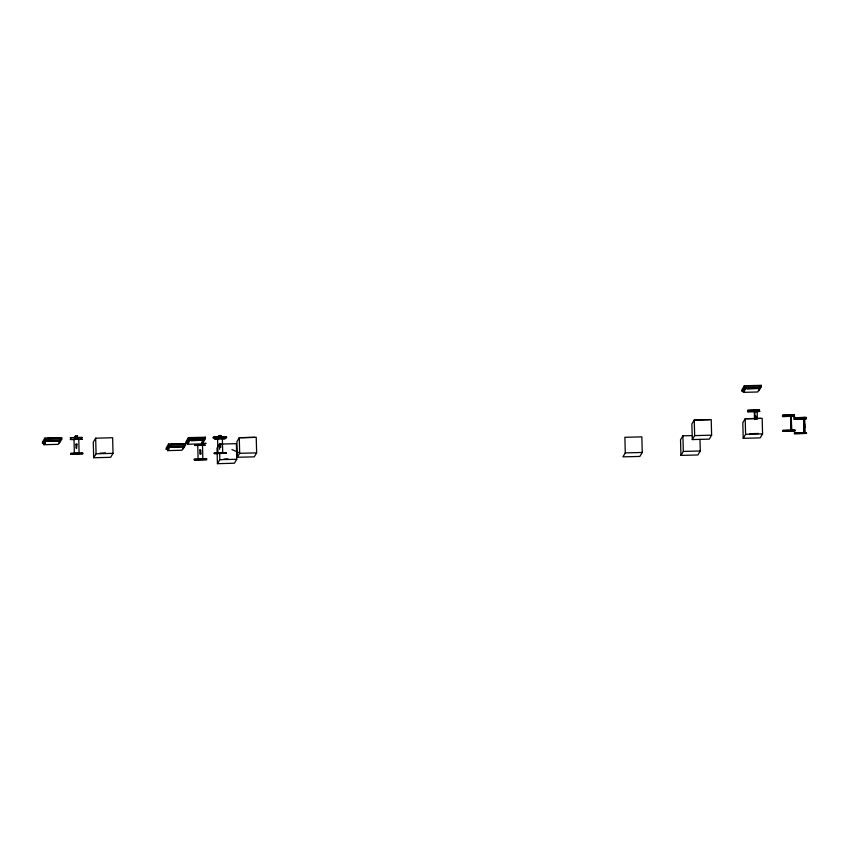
<?xml version="1.0" encoding="UTF-8"?>
<svg xmlns="http://www.w3.org/2000/svg" width="849" height="849" viewBox="0 0 849 849"><rect width="100%" height="100%" fill="white"/><g stroke="black" fill="none" stroke-linecap="round" stroke-linejoin="round"><path stroke-width="1.27" d="M791.364 421.008L790.706 421.582M755.334 418.971L755.536 416.148L755.897 419.003M755.281 416.71L756.332 416.297L756.491 418.971M75.954 444.335L76.028 448.049M200.895 453.939L200.82 450.225L199.94 449.917M219.52 444.038L220.666 443.836L220.782 447.37L219.647 447.55L219.53 444.006L219.551 449.301M200.916 453.918L199.791 453.939L199.961 449.896M59.409 441.65L59.441 443.008L61.828 439.029L61.797 437.681L44.838 438.105L42.45 442.074L42.482 443.433L45.093 443.369M42.482 443.433L44.87 439.464L44.838 438.105M43.915 444.706L46.228 440.833L46.196 439.485L43.872 443.348L43.915 444.706L58.157 444.345L60.481 440.472L60.438 439.124M75.359 436.057L75.147 437.829L75.359 436.057L77.397 436.004L77.185 437.776L77.397 436.004M73.99 439.304L82.417 439.166L78.67 439.474M78.734 439.177L70.212 439.474L74.288 439.591M78.755 439.156L79.106 453.079L74.372 453.175M95.672 438.18L93.284 442.149L93.687 457.749L110.657 457.314L113.034 453.345L112.63 437.755L95.672 438.18L96.075 453.78L93.687 457.749M183.161 447.572L183.193 448.919L185.581 444.95L185.538 443.592L168.58 444.027L166.192 447.996L166.234 449.354L168.845 449.291M166.234 449.354L168.622 445.385L168.58 444.027M167.656 450.617L169.98 446.754L169.938 445.396L167.624 449.27L167.656 450.617L181.898 450.257L184.222 446.394L184.191 445.035M203.038 442.531L205.426 438.562L205.394 437.203L188.436 437.628L186.048 441.607L186.08 442.955L188.69 442.891M186.08 442.955L188.467 438.986L188.436 437.628M189.794 439.007L187.47 442.87L187.512 444.229L201.754 443.868L204.078 440.005L204.036 438.646L189.794 439.007L189.826 440.366L187.512 444.229M204.036 438.646L201.722 442.509L201.754 443.868M204.206 439.188L205.394 437.203M198.104 459.118L197.753 445.194L202.497 445.078L202.847 459.001L198.104 459.118L202.858 458.969M219 437.437L219.721 437.384L218.745 437.352L218.957 435.59L220.995 435.537L221.048 437.564M220.995 435.537L221.027 436.895M218.819 445.088L217.026 448.07L217.44 463.671L234.398 463.236L236.786 459.267L236.372 443.666L219.413 444.101M217.44 463.671L219.827 459.691L219.658 453.196M239.269 437.702L236.882 441.682L237.285 457.271L254.254 456.847L256.631 452.878L256.228 437.277L239.269 437.702L239.673 453.302L237.285 457.271M625.289 452.888L622.911 456.858L639.87 456.433L642.247 452.464L641.844 436.864L624.885 437.288L625.289 452.888L642.247 452.464M692.052 435.601L682.914 435.824L680.527 439.803L680.94 455.393L697.899 454.968L700.287 450.999L699.979 439.294M694.249 420.011L691.871 423.98L692.275 439.58L709.233 439.145L711.621 435.176L711.218 419.586L694.249 420.011L694.662 435.611L692.275 439.58M680.94 455.393L683.328 451.424L682.914 435.824M758.91 389.309L758.942 390.657L761.33 386.688L761.288 385.329L744.329 385.764L741.941 389.733L741.984 391.092L744.594 391.028M741.984 391.092L744.361 387.123L744.329 385.764M743.406 392.355L745.73 388.492L745.687 387.133L743.374 391.007L743.406 392.355L757.648 391.994L759.972 388.131L759.94 386.773M760.099 387.324L761.288 385.329M745.189 418.748L742.811 422.717L743.215 438.317L760.173 437.882L762.561 433.913L762.158 418.313L745.189 418.748L745.602 434.338L743.215 438.317M790.61 416.254L791.289 416.243L790.61 416.254L790.865 430.337L791.661 430.135L791.289 416.243M790.865 430.337L791.661 430.135M803.738 418.95L804.523 418.748L804.778 432.841L794.335 433.032L806.529 432.703L804.099 432.852L803.738 418.95L804.417 418.939M804.099 432.852L803.812 417.411M804.778 432.841L804.491 417.39M75.986 444.218L76.919 444.048M76.601 448.463L77.004 444.165M203.527 437.649L192.596 437.638M225.41 437.787L225.993 437.67L224.518 437.553M77.142 436.418L75.115 436.471M215.009 437.139L213.757 437.309L214.839 437.415M215.03 437.808L214.245 438.063M224.72 437.161L225.972 437.002L224.889 436.885M225.282 437.851L226.672 437.659L223.064 437.543M80.708 437.67L82.374 437.468L77.429 437.362M204.46 443.592L206.127 443.39L201.425 443.274M792.934 415.087L794.59 414.885L782.407 415.225L792.934 415.087L792.881 416.381M204.864 459.182C215.041 458.471 182.577 459.245 198.401 459.415M748.574 387.844L759.112 387.738L749.837 388.173M214.935 437.097L215.89 437.076M214.946 437.776L216.951 437.702M224.805 437.203L222.799 437.277M100.193 453.143L105.478 452.931M223.945 459.065L227.935 458.885M749.773 433.712L758.401 433.478M216.399 437.044L213.088 437.32L215.232 437.426M216.41 437.723L213.099 437.999L214.298 438.126M223.34 437.256L226.651 436.98L224.497 436.874M80.156 453.324L82.788 453.069L70.573 453.377L75.264 453.483M216.007 437.033L217.514 436.991M754.474 419.003L754.283 411.425L754.878 411.394L755.069 418.971M756.555 411.521L757.149 411.489L757.35 419.077M755.833 416.742L756.427 416.71M216.612 437.002L218.119 436.97M216.633 437.681L217.535 437.67M222.215 437.309L223.117 437.299M222.268 438.997C234.6 438.105 204.758 438.944 217.885 439.124M202.412 445.396C214.755 444.505 184.912 445.332 198.04 445.513M221.621 437.331L222.48 437.32M217.27 437.659L218.129 437.649M222.024 452.931L226.386 452.591L214.171 452.899L221.409 452.952M217.917 436.948L222.12 436.842M220.995 437.352L221.812 437.352M217.938 437.628L222.13 437.522M75.391 437.415L70.18 437.797L70.913 437.872M218.618 436.927L219.456 436.906M218.628 437.606L219.477 437.575M220.369 437.373L221.122 437.373M744.361 387.123L761.33 386.688M745.73 388.492L759.972 388.131M695.575 420.032L709.828 419.671M746.515 418.769L760.768 418.408M44.87 439.464L61.828 439.029M46.228 440.833L60.481 440.472M188.467 438.986L205.426 438.562M240.585 437.723L254.838 437.362M790.801 424.967L790.801 425.572L791.448 424.999M189.826 440.366L204.078 440.005M168.622 445.385L185.581 444.95M169.98 446.754L184.222 446.394M804.215 432.672L804.894 432.65M694.662 435.611L711.621 435.176M745.602 434.338L762.561 433.913M96.075 453.78L113.034 453.345M239.673 453.302L256.631 452.878M219.827 459.691L236.786 459.267M683.328 451.424L700.287 450.999M220.591 436.874L221.43 436.853M220.613 437.553L221.451 437.532M218.299 437.447L219.084 437.405M217.62 437.458L218.458 437.415M217.641 438.137L218.48 438.095M756.215 409.918L747.513 410.375L759.706 410.046L756.215 409.918L756.363 411.319M221.886 436.874L222.767 436.842M216.962 437.458L217.843 437.426M221.907 437.553L222.788 437.522M216.983 438.137L217.864 438.105M222.48 436.874L223.393 436.832M217.248 437.426L215.752 437.468M222.502 437.553L223.414 437.511M216.707 438.116L217.27 438.105M223.043 436.864L223.987 436.832M216.686 437.437L215.211 437.458M223.574 436.864L224.529 436.842M223.595 437.543L224.539 437.522M224.062 436.874L225.017 436.842M214.723 437.458L215.678 437.426M218.713 435.993L219.689 436.036M754.283 411.425L757.149 411.489M231.915 449.546L239.047 452.666M791.364 421.019L791.385 421.56M804.619 424.076C804.491 421.985 804.82 429.573 804.682 427.514M792.955 414.843L792.987 416.201M792.276 414.853L792.308 416.212M791.183 416.424L791.544 430.326M755.727 409.993L755.769 411.351M221.154 436.864L221.175 437.543M218.957 435.59L219.01 437.617M218.893 436.917L218.915 437.596M217.609 437.373L217.62 438.763M74.001 439.273L74.351 453.196M217.599 438.795L217.949 452.729L222.714 452.581L222.353 438.678L217.599 438.795M47.342 438.328L59.632 438.042L47.342 438.328M47.406 441.045L59.706 440.758L47.406 441.045M70.637 454.024L82.799 453.748L70.637 454.024M171.084 444.25L183.384 443.963L171.084 444.25M171.158 446.967L183.458 446.68L171.158 446.967M191.004 440.567L203.304 440.281L191.004 440.567M194.389 459.946L206.551 459.659L194.389 459.946M214.235 453.557L226.396 453.27L214.235 453.557M746.971 388.693L759.133 388.418L746.971 388.693M747.576 411.68L759.738 411.404L747.576 411.68M782.47 416.53L794.632 416.243L782.47 416.53M793.974 417.729L806.136 417.443L793.974 417.729M794.006 419.088L806.168 418.801L794.006 419.088M782.831 430.432L794.993 430.146L782.831 430.432M782.852 431.112L795.014 430.825L782.852 431.112M794.388 433.659L806.55 433.383L794.388 433.659"/></g></svg>
